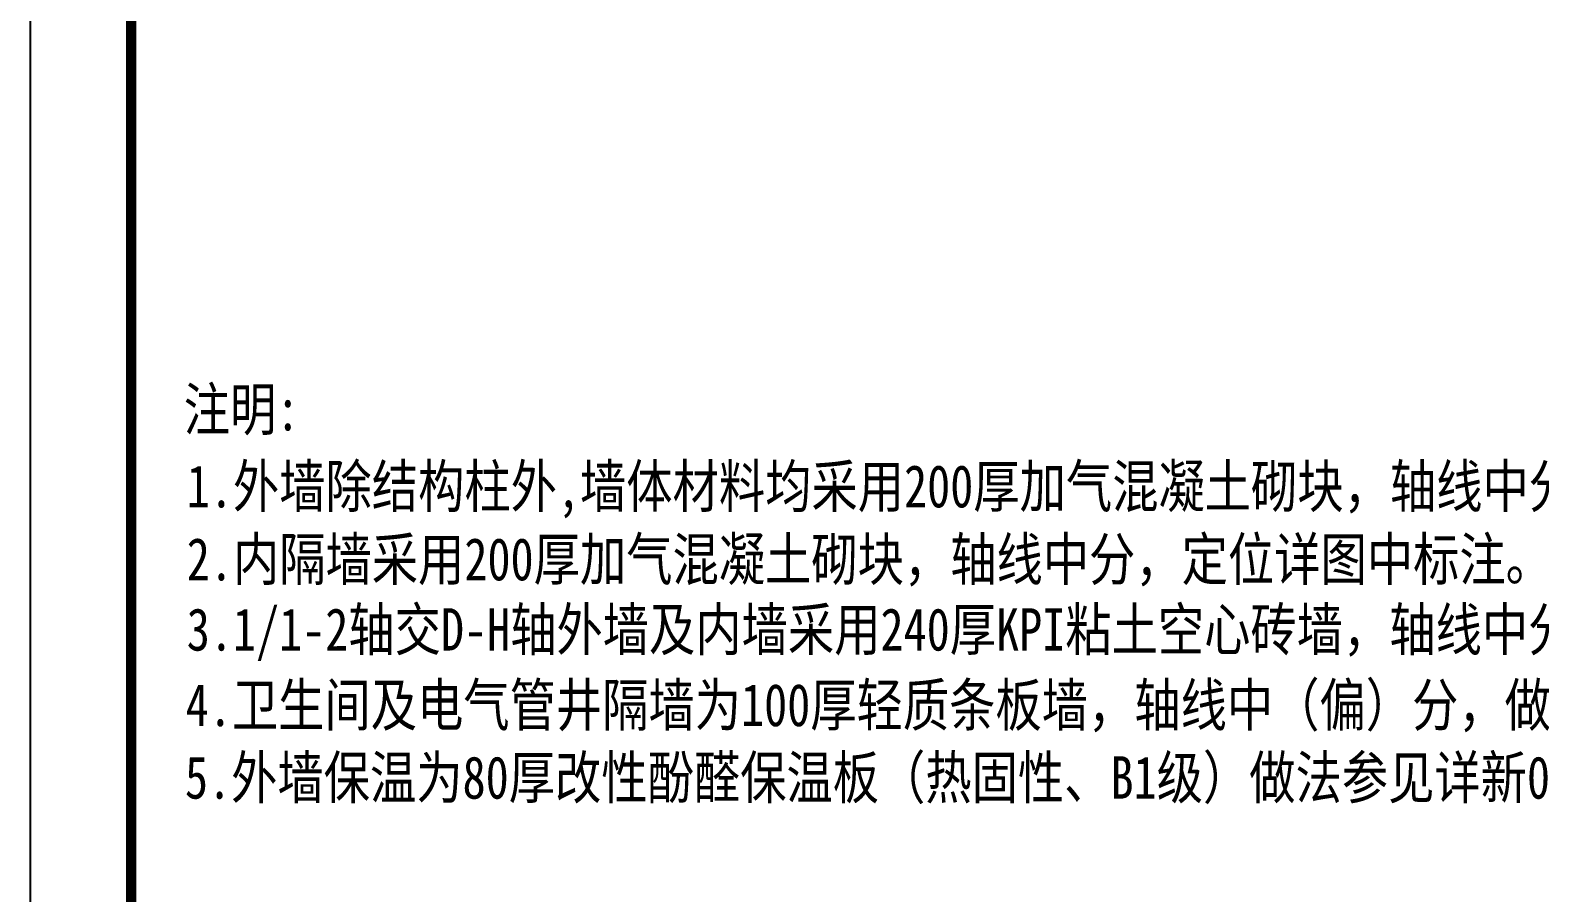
# Model space of a CAD drawing. Extents: x 174641 to 414490, y 73126 to 493158.
# Drawn here: x 174658 to 189605, y 181217 to 189764 of the extents above; entities that cross this region are included whole.
import ezdxf

# ---------------------------------------------------------------- set-up
doc = ezdxf.new("R2010")
doc.units = 0
doc.header["$LTSCALE"] = 1000
doc.header["$MEASUREMENT"] = 0
doc.layers.add('TWT_TITLE', color=7, linetype='Continuous')
doc.styles.add('-宋体', font='', dxfattribs={"width": 0.8})
doc.styles.get('-宋体').set_extended_font_data('SimSun')

msp = doc.modelspace()

# ---------------------------------------------------------------- linework, layer by layer
at = {"layer": 'TWT_TITLE'}
msp.add_lwpolyline([(174658.2, 256089), (174658.2, 171989), (234058.2, 171989), (234058.2, 256089)], close=True, dxfattribs=at)
at = {"layer": 'TWT_TITLE', "const_width": 100}
msp.add_lwpolyline([(175658.2, 253589), (175658.2, 172989), (233058.2, 172989), (233058.2, 253589)], close=True, dxfattribs=at)

# ---------------------------------------------------------------- texts
at = {"linetype": 'Continuous', "style": '-宋体', "width": 0.8}
for s, p in [('注明:', (176178.1, 185798.3)), ('1.外墙除结构柱外,墙体材料均采用200厚加气混凝土砌块，轴线中分，定位详图中标注。', (176208.3, 185035.7)), ('2.内隔墙采用200厚加气混凝土砌块，轴线中分，定位详图中标注。', (176208.3, 184312.8)), ('3.1/1-2轴交D-H轴外墙及内墙采用240厚KPI粘土空心砖墙，轴线中分，定位详图中标注。', (176208.3, 183617.1)), ('4.卫生间及电气管井隔墙为100厚轻质条板墙，轴线中（偏）分，做法详新12J11-1内隔墙构造（轻质空心条板），位置详平面图.', (176197.8, 182868.4)), ('5.外墙保温为80厚改性酚醛保温板（热固性、B1级）做法参见详新06J108-17页A-3体系简图1', (176190.4, 182149.8))]:
    msp.add_text(s, height=420, dxfattribs=at).set_placement(p)

doc.saveas('drawing.dxf')
